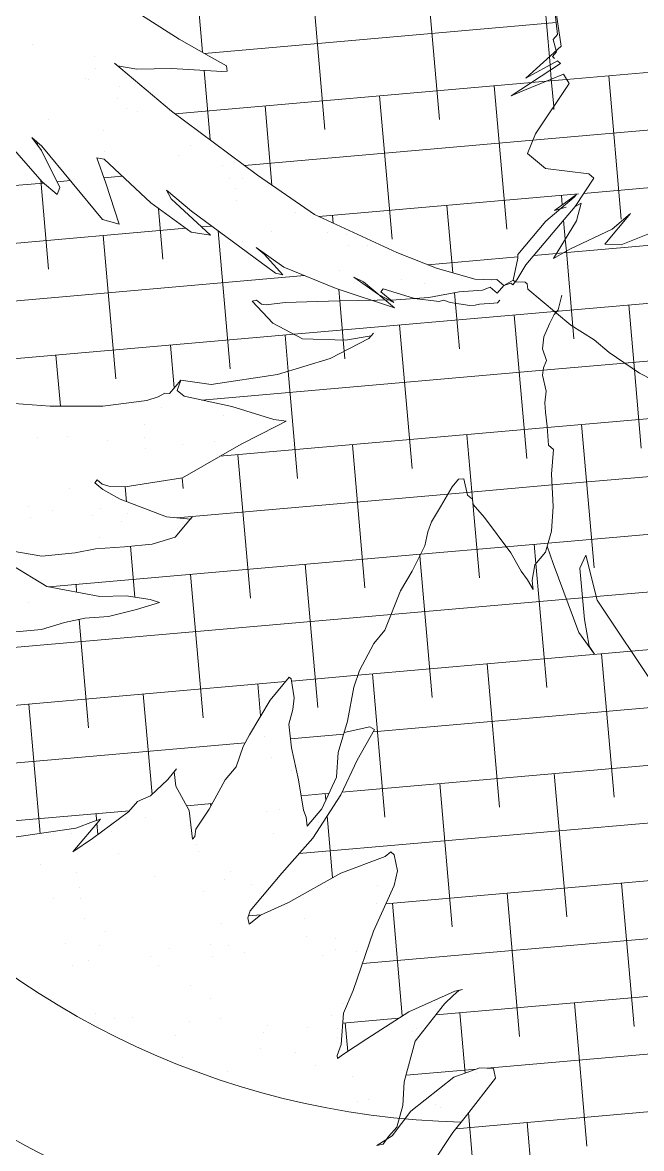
# Model space of a CAD drawing. Header units: millimetres. Extents: x 235.7 to 251.5, y 148.6 to 159.
# Drawn here: x 249.6566 to 249.7616, y 155.5818 to 155.7727 of the extents above; entities that cross this region are included whole.
import ezdxf

# ---------------------------------------------------------------- set-up
doc = ezdxf.new("R2010")
doc.units = ezdxf.units.MM
doc.layers.add('A-FURN', color=9, linetype='Continuous', lineweight=18)

msp = doc.modelspace()

# ---------------------------------------------------------------- linework, layer by layer
at = {"layer": 'A-FURN', "color": 252}
for p, q in [((249.72519, 155.78051), (249.72732, 155.75623)), ((249.70577, 155.77881), (249.70789, 155.75453)), ((249.68319, 155.76985), (249.67211, 155.77693)), ((249.68634, 155.77711), (249.68717, 155.76761)), ((249.74685, 155.77623), (249.74799, 155.76864)), ((249.74518, 155.77584), (249.74597, 155.76681)), ((249.74691, 155.77458), (249.74733, 155.7706)), ((249.74711, 155.77264), (249.68749, 155.76743)), ((249.74733, 155.7706), (249.74663, 155.76978)), ((249.65825, 155.76896), (249.65825, 155.76896)), ((249.68829, 155.76698), (249.68319, 155.76985)), ((249.74799, 155.76864), (249.74198, 155.7632)), ((249.74663, 155.76978), (249.74719, 155.76769)), ((249.82742, 155.76988), (249.74888, 155.76301)), ((249.66876, 155.76682), (249.66876, 155.76682)), ((249.69123, 155.76532), (249.68829, 155.76698)), ((249.74597, 155.76681), (249.74608, 155.76546)), ((249.74719, 155.76769), (249.7465, 155.76687)), ((249.7465, 155.76687), (249.74684, 155.76658)), ((249.74684, 155.76658), (249.7465, 155.76687)), ((249.66902, 155.76488), (249.66902, 155.76488)), ((249.6819, 155.75764), (249.67224, 155.76574)), ((249.67224, 155.76574), (249.67275, 155.76532)), ((249.67275, 155.76532), (249.67604, 155.76477)), ((249.67604, 155.76477), (249.68191, 155.76488)), ((249.68191, 155.76488), (249.68765, 155.7645)), ((249.69134, 155.76442), (249.69123, 155.76532)), ((249.74785, 155.76573), (249.7395, 155.76025)), ((249.74198, 155.7632), (249.74735, 155.76616)), ((249.74608, 155.76546), (249.74616, 155.76462)), ((249.74616, 155.76462), (249.74629, 155.76306)), ((249.74735, 155.76616), (249.74785, 155.76573)), ((249.66726, 155.76322), (249.66726, 155.76322)), ((249.66789, 155.76308), (249.66789, 155.76308)), ((249.68744, 155.76451), (249.68847, 155.75283)), ((249.68765, 155.7645), (249.69043, 155.76437)), ((249.69043, 155.76437), (249.69134, 155.76442)), ((249.74174, 155.76119), (249.74835, 155.76391)), ((249.74543, 155.76271), (249.74292, 155.76249)), ((249.74888, 155.76301), (249.74543, 155.76271)), ((249.74629, 155.76306), (249.7467, 155.75841)), ((249.74835, 155.76391), (249.7493, 155.7623)), ((249.75603, 155.76364), (249.75816, 155.73935)), ((249.64522, 155.76244), (249.65998, 155.74563)), ((249.67304, 155.76179), (249.67304, 155.76179)), ((249.74292, 155.76249), (249.68249, 155.7572)), ((249.73661, 155.76194), (249.73873, 155.73766)), ((249.7395, 155.76025), (249.74174, 155.76119)), ((249.7493, 155.7623), (249.74361, 155.75379)), ((249.67266, 155.75979), (249.67266, 155.75979)), ((249.71718, 155.76024), (249.7193, 155.73596)), ((249.67421, 155.75807), (249.67421, 155.75807)), ((249.67611, 155.75759), (249.67611, 155.75759)), ((249.69648, 155.74681), (249.6819, 155.75764)), ((249.69775, 155.75854), (249.69893, 155.74512)), ((249.7467, 155.75841), (249.74674, 155.75793)), ((249.66109, 155.75617), (249.66109, 155.75617)), ((249.78592, 155.75646), (249.74318, 155.75273)), ((249.65985, 155.75097), (249.65821, 155.75315)), ((249.65821, 155.75315), (249.65991, 155.75173)), ((249.67039, 155.75444), (249.67039, 155.75444)), ((249.74361, 155.75379), (249.74227, 155.75048)), ((249.6586, 155.75125), (249.6586, 155.75125)), ((249.65914, 155.75237), (249.65919, 155.75185)), ((249.65991, 155.75173), (249.67022, 155.73925)), ((249.68512, 155.75184), (249.68512, 155.75184)), ((249.74318, 155.75273), (249.69428, 155.74845)), ((249.66298, 155.74472), (249.65985, 155.75097)), ((249.67078, 155.74542), (249.66922, 155.74975)), ((249.66922, 155.74975), (249.67046, 155.74952)), ((249.67045, 155.75073), (249.67045, 155.75073)), ((249.67046, 155.74952), (249.67836, 155.74208)), ((249.68311, 155.75018), (249.68311, 155.75018)), ((249.74227, 155.75048), (249.74532, 155.74792)), ((249.69052, 155.74841), (249.69052, 155.74841)), ((249.74532, 155.74792), (249.75264, 155.74701)), ((249.66017, 155.74546), (249.60471, 155.74061)), ((249.65971, 155.74594), (249.66103, 155.73086)), ((249.65998, 155.74563), (249.66252, 155.74349)), ((249.66475, 155.74586), (249.6625, 155.74567)), ((249.67353, 155.74663), (249.67044, 155.74636)), ((249.69168, 155.74621), (249.69168, 155.74621)), ((249.69397, 155.74621), (249.69397, 155.74621)), ((249.70615, 155.74011), (249.69648, 155.74681)), ((249.75349, 155.7463), (249.75033, 155.7415)), ((249.77611, 155.74582), (249.75177, 155.74369)), ((249.75264, 155.74701), (249.75349, 155.7463)), ((249.66252, 155.74349), (249.66298, 155.74472)), ((249.67304, 155.73849), (249.67078, 155.74542)), ((249.68184, 155.74279), (249.68105, 155.74425)), ((249.68105, 155.74425), (249.68529, 155.7407)), ((249.69275, 155.74461), (249.69275, 155.74461)), ((249.75092, 155.74362), (249.7069, 155.73976)), ((249.67836, 155.74208), (249.6852, 155.73715)), ((249.68849, 155.7366), (249.68184, 155.74279)), ((249.69285, 155.74249), (249.69285, 155.74249)), ((249.72859, 155.74166), (249.72959, 155.73024)), ((249.75018, 155.74304), (249.74536, 155.73902)), ((249.74685, 155.7408), (249.75057, 155.74351)), ((249.74802, 155.74336), (249.74816, 155.74175)), ((249.75057, 155.74351), (249.75018, 155.74304)), ((249.75136, 155.74205), (249.75033, 155.7415)), ((249.75059, 155.73907), (249.75136, 155.74205)), ((249.6797, 155.74111), (249.68045, 155.73256)), ((249.68529, 155.7407), (249.69953, 155.73016)), ((249.70299, 155.74047), (249.70299, 155.74047)), ((249.72008, 155.73366), (249.70615, 155.74011)), ((249.70917, 155.73996), (249.70928, 155.73866)), ((249.75033, 155.7415), (249.742, 155.73158)), ((249.74879, 155.74139), (249.74685, 155.7408)), ((249.74819, 155.74138), (249.74821, 155.74121)), ((249.75534, 155.73509), (249.7597, 155.74029)), ((249.7597, 155.74029), (249.75661, 155.73764)), ((249.67022, 155.73925), (249.67304, 155.73849)), ((249.6887, 155.73817), (249.68697, 155.73802)), ((249.74536, 155.73902), (249.7406, 155.73335)), ((249.74668, 155.73268), (249.75059, 155.73907)), ((249.80626, 155.73867), (249.74831, 155.7336)), ((249.74838, 155.73918), (249.74867, 155.73593)), ((249.76593, 155.73808), (249.75812, 155.73496)), ((249.68432, 155.73779), (249.60694, 155.73102)), ((249.67031, 155.73656), (249.67244, 155.71228)), ((249.6852, 155.73715), (249.68849, 155.7366)), ((249.68707, 155.73777), (249.68707, 155.73777)), ((249.68982, 155.73735), (249.69186, 155.71398)), ((249.69892, 155.73726), (249.69892, 155.73726)), ((249.70838, 155.73703), (249.70838, 155.73703)), ((249.71158, 155.7367), (249.71158, 155.7367)), ((249.8965, 155.73678), (249.74685, 155.72368)), ((249.74867, 155.73593), (249.74885, 155.7339)), ((249.75661, 155.73764), (249.74941, 155.73422)), ((249.69395, 155.73549), (249.69395, 155.73549)), ((249.69762, 155.73338), (249.69626, 155.73451)), ((249.69626, 155.73451), (249.70096, 155.73117)), ((249.71183, 155.73483), (249.71183, 155.73483)), ((249.71511, 155.73479), (249.71511, 155.73479)), ((249.74941, 155.73422), (249.74668, 155.73268)), ((249.75812, 155.73496), (249.75534, 155.73509)), ((249.70078, 155.72992), (249.69762, 155.73338)), ((249.72682, 155.73103), (249.72008, 155.73366)), ((249.74063, 155.73293), (249.72537, 155.73159)), ((249.74064, 155.73271), (249.73982, 155.72898)), ((249.7406, 155.73335), (249.74064, 155.73271)), ((249.74718, 155.7335), (249.74333, 155.73316)), ((249.74831, 155.7336), (249.74718, 155.7335)), ((249.74885, 155.7339), (249.74996, 155.72114)), ((249.70096, 155.73117), (249.70979, 155.72759)), ((249.71031, 155.73063), (249.71031, 155.73063)), ((249.73334, 155.72917), (249.72682, 155.73103)), ((249.742, 155.73158), (249.74045, 155.72905)), ((249.70444, 155.72976), (249.6288, 155.72314)), ((249.69953, 155.73016), (249.70078, 155.72992)), ((249.71282, 155.72948), (249.71701, 155.72657)), ((249.71447, 155.7287), (249.71282, 155.72948)), ((249.71972, 155.72429), (249.71447, 155.7287)), ((249.72085, 155.72909), (249.72085, 155.72909)), ((249.72473, 155.72844), (249.72473, 155.72844)), ((249.73613, 155.72905), (249.73334, 155.72917)), ((249.73703, 155.7291), (249.73613, 155.72905)), ((249.73822, 155.7281), (249.73703, 155.7291)), ((249.73822, 155.7281), (249.73982, 155.72898)), ((249.73942, 155.7285), (249.73822, 155.7281)), ((249.73976, 155.72822), (249.73942, 155.7285)), ((249.74045, 155.72905), (249.73976, 155.72822)), ((249.73982, 155.72898), (249.74016, 155.72869)), ((249.74016, 155.72869), (249.74187, 155.72867)), ((249.74187, 155.72867), (249.74221, 155.72838)), ((249.74221, 155.72838), (249.74232, 155.72748)), ((249.70979, 155.72759), (249.71972, 155.72429)), ((249.71026, 155.72743), (249.71043, 155.72551)), ((249.71701, 155.72657), (249.71961, 155.72519)), ((249.71741, 155.72704), (249.71781, 155.72751)), ((249.71961, 155.72519), (249.71741, 155.72704)), ((249.71781, 155.72751), (249.72309, 155.7259)), ((249.72554, 155.72606), (249.73065, 155.727)), ((249.72989, 155.72686), (249.73072, 155.71738)), ((249.73065, 155.727), (249.73464, 155.72728)), ((249.73464, 155.72728), (249.73594, 155.7278)), ((249.73594, 155.7278), (249.73713, 155.7268)), ((249.73713, 155.7268), (249.73822, 155.7281)), ((249.74232, 155.72748), (249.7496, 155.72137)), ((249.7481, 155.72646), (249.74746, 155.72398)), ((249.69557, 155.72543), (249.6963, 155.72562)), ((249.69907, 155.72169), (249.69557, 155.72543)), ((249.6963, 155.72562), (249.69715, 155.72491)), ((249.69715, 155.72491), (249.69796, 155.72484)), ((249.69796, 155.72484), (249.70114, 155.72519)), ((249.70114, 155.72519), (249.71035, 155.72551)), ((249.71035, 155.72551), (249.72001, 155.72566)), ((249.71043, 155.72551), (249.71102, 155.71883)), ((249.71632, 155.72566), (249.71632, 155.72566)), ((249.72001, 155.72566), (249.72554, 155.72606)), ((249.72309, 155.7259), (249.72729, 155.72539)), ((249.72729, 155.72539), (249.72802, 155.72558)), ((249.72802, 155.72558), (249.72917, 155.72523)), ((249.72917, 155.72523), (249.73246, 155.72468)), ((249.73246, 155.72468), (249.73336, 155.72473)), ((249.73336, 155.72473), (249.7341, 155.72491)), ((249.7341, 155.72491), (249.73655, 155.72508)), ((249.73655, 155.72508), (249.73718, 155.72515)), ((249.73718, 155.72515), (249.73758, 155.72562)), ((249.8887, 155.72631), (249.75872, 155.71494)), ((249.75943, 155.72479), (249.76039, 155.7138)), ((249.74685, 155.72368), (249.70267, 155.71982)), ((249.74, 155.72309), (249.74213, 155.6988)), ((249.74676, 155.72315), (249.74601, 155.72157)), ((249.74746, 155.72398), (249.74676, 155.72315)), ((249.70409, 155.71908), (249.69907, 155.72169)), ((249.72058, 155.72139), (249.7227, 155.6971)), ((249.74601, 155.72157), (249.74503, 155.71937)), ((249.7496, 155.72137), (249.75355, 155.71886)), ((249.74996, 155.72114), (249.75014, 155.71908)), ((249.70267, 155.71982), (249.63384, 155.7138)), ((249.70115, 155.71969), (249.70169, 155.71355)), ((249.71137, 155.71881), (249.70409, 155.71908)), ((249.7088, 155.71574), (249.71536, 155.71909)), ((249.71102, 155.71883), (249.71118, 155.71696)), ((249.71576, 155.71956), (249.71137, 155.71881)), ((249.71536, 155.71909), (249.71615, 155.72004)), ((249.71615, 155.72004), (249.71576, 155.71956)), ((249.74503, 155.71937), (249.74479, 155.71736)), ((249.75355, 155.71886), (249.75609, 155.71673)), ((249.68173, 155.71799), (249.68236, 155.71073)), ((249.71118, 155.71696), (249.71129, 155.71568)), ((249.74479, 155.71736), (249.74545, 155.71539)), ((249.6623, 155.71629), (249.66306, 155.70765)), ((249.69984, 155.71298), (249.7088, 155.71574)), ((249.75872, 155.71494), (249.74493, 155.71373)), ((249.74545, 155.71539), (249.74499, 155.71416)), ((249.75609, 155.71673), (249.76123, 155.71322)), ((249.74493, 155.71373), (249.68706, 155.70867)), ((249.70169, 155.71355), (249.70328, 155.6954)), ((249.74499, 155.71416), (249.74481, 155.71291)), ((249.76039, 155.7138), (249.76155, 155.7005)), ((249.76123, 155.71322), (249.76791, 155.70983)), ((249.68346, 155.71203), (249.68157, 155.70979)), ((249.68288, 155.71031), (249.68346, 155.71203)), ((249.68346, 155.71203), (249.68426, 155.71196)), ((249.68426, 155.71196), (249.68863, 155.71132)), ((249.68863, 155.71132), (249.69984, 155.71298)), ((249.74481, 155.71291), (249.74541, 155.71019)), ((249.67964, 155.7092), (249.6777, 155.70861)), ((249.68077, 155.70986), (249.67964, 155.7092)), ((249.68157, 155.70979), (249.68077, 155.70986)), ((249.68406, 155.70931), (249.68288, 155.71031)), ((249.69213, 155.70757), (249.68406, 155.70931)), ((249.74541, 155.71019), (249.74517, 155.70818)), ((249.66131, 155.70766), (249.6537, 155.70821)), ((249.67023, 155.70762), (249.66131, 155.70766)), ((249.6777, 155.70861), (249.67023, 155.70762)), ((249.67622, 155.70819), (249.67622, 155.70819)), ((249.68025, 155.70747), (249.68025, 155.70747)), ((249.69926, 155.70541), (249.69213, 155.70757)), ((249.74517, 155.70818), (249.74532, 155.70664)), ((249.69063, 155.706), (249.69063, 155.706)), ((249.70131, 155.7051), (249.69926, 155.70541)), ((249.74532, 155.70664), (249.74558, 155.7042)), ((249.77648, 155.7067), (249.7456, 155.704)), ((249.67739, 155.70447), (249.67739, 155.70447)), ((249.7456, 155.704), (249.69011, 155.69915)), ((249.69372, 155.70121), (249.69971, 155.70423)), ((249.69971, 155.70423), (249.70131, 155.7051)), ((249.74558, 155.7042), (249.74579, 155.70101)), ((249.75142, 155.70451), (249.75354, 155.68023)), ((249.65922, 155.70229), (249.65922, 155.70229)), ((249.66427, 155.70257), (249.66427, 155.70257)), ((249.67107, 155.70177), (249.67107, 155.70177)), ((249.67725, 155.70232), (249.67725, 155.70232)), ((249.68926, 155.70173), (249.68926, 155.70173)), ((249.73199, 155.70281), (249.733, 155.69125)), ((249.67751, 155.70039), (249.67751, 155.70039)), ((249.68373, 155.70122), (249.68373, 155.70122)), ((249.68373, 155.6955), (249.69372, 155.70121)), ((249.71257, 155.70111), (249.71469, 155.67683)), ((249.74579, 155.70101), (249.74664, 155.7003)), ((249.74664, 155.7003), (249.74632, 155.69613)), ((249.69314, 155.69941), (249.69526, 155.67513)), ((249.79819, 155.69881), (249.74642, 155.69429)), ((249.74632, 155.69613), (249.74662, 155.69065)), ((249.66888, 155.69466), (249.66928, 155.69513)), ((249.67024, 155.69352), (249.66888, 155.69466)), ((249.66928, 155.69513), (249.67013, 155.69442)), ((249.67013, 155.69442), (249.67127, 155.69407)), ((249.67127, 155.69407), (249.67405, 155.69395)), ((249.67404, 155.69395), (249.67426, 155.69145)), ((249.67405, 155.69395), (249.68373, 155.6955)), ((249.6837, 155.69549), (249.68385, 155.6937)), ((249.72948, 155.69395), (249.72751, 155.69057)), ((249.73057, 155.69525), (249.72948, 155.69395)), ((249.73148, 155.6953), (249.73057, 155.69525)), ((249.73208, 155.69258), (249.73148, 155.6953)), ((249.74642, 155.69429), (249.73198, 155.69302)), ((249.66453, 155.69374), (249.66453, 155.69374)), ((249.67317, 155.69186), (249.67024, 155.69352)), ((249.72877, 155.69274), (249.6828, 155.68872)), ((249.73198, 155.69302), (249.72877, 155.69274)), ((249.73293, 155.69187), (249.73208, 155.69258)), ((249.65772, 155.69065), (249.65772, 155.69065)), ((249.66993, 155.6903), (249.66993, 155.6903)), ((249.68106, 155.68887), (249.67317, 155.69186)), ((249.72751, 155.69057), (249.72596, 155.68804)), ((249.73304, 155.69097), (249.73293, 155.69187)), ((249.733, 155.69125), (249.73412, 155.67853)), ((249.73494, 155.68877), (249.73304, 155.69097)), ((249.81921, 155.69087), (249.74574, 155.68444)), ((249.74662, 155.69065), (249.7463, 155.68648)), ((249.65797, 155.68872), (249.65797, 155.68872)), ((249.66178, 155.68994), (249.66178, 155.68994)), ((249.66849, 155.68918), (249.66849, 155.68918)), ((249.67445, 155.68939), (249.67445, 155.68939)), ((249.68509, 155.68852), (249.68106, 155.68887)), ((249.68251, 155.68544), (249.68538, 155.68887)), ((249.68538, 155.68887), (249.68509, 155.68852)), ((249.73944, 155.68278), (249.73494, 155.68877)), ((249.67338, 155.6881), (249.67338, 155.6881)), ((249.6829, 155.68699), (249.6829, 155.68699)), ((249.72538, 155.68632), (249.72484, 155.68395)), ((249.72596, 155.68804), (249.72538, 155.68632)), ((249.7463, 155.68648), (249.74531, 155.68289)), ((249.66966, 155.68546), (249.66966, 155.68546)), ((249.67863, 155.68426), (249.68251, 155.68544)), ((249.74574, 155.68444), (249.73866, 155.68382)), ((249.65333, 155.68335), (249.65991, 155.68225)), ((249.65991, 155.68225), (249.66554, 155.68277)), ((249.72414, 155.68255), (249.6611, 155.67703)), ((249.66554, 155.68277), (249.66902, 155.68347)), ((249.66902, 155.68347), (249.67391, 155.6838)), ((249.67391, 155.6838), (249.67863, 155.68426)), ((249.67492, 155.6839), (249.67568, 155.67529)), ((249.72484, 155.68395), (249.72271, 155.6797)), ((249.72398, 155.68253), (249.724, 155.68227)), ((249.73866, 155.68382), (249.72414, 155.68255)), ((249.74119, 155.6797), (249.73944, 155.68278)), ((249.7434, 155.68423), (249.74369, 155.68096)), ((249.74531, 155.68289), (249.74352, 155.68076)), ((249.74559, 155.68392), (249.7466, 155.68099)), ((249.66078, 155.67709), (249.65484, 155.68067)), ((249.70455, 155.68084), (249.70668, 155.65655)), ((249.724, 155.68227), (249.7261, 155.65825)), ((249.74352, 155.68076), (249.74305, 155.67814)), ((249.74369, 155.68096), (249.74553, 155.65995)), ((249.7466, 155.68099), (249.75094, 155.6693)), ((249.75114, 155.68021), (249.75212, 155.68241)), ((249.75212, 155.68241), (249.75406, 155.67474)), ((249.82931, 155.68196), (249.7539, 155.67537)), ((249.68513, 155.67914), (249.68725, 155.65485)), ((249.72271, 155.6797), (249.72074, 155.67632)), ((249.74225, 155.67821), (249.74119, 155.6797)), ((249.75192, 155.6715), (249.75114, 155.68021)), ((249.66975, 155.6754), (249.66078, 155.67709)), ((249.6657, 155.67744), (249.66581, 155.67615)), ((249.7432, 155.6766), (249.74225, 155.67821)), ((249.74305, 155.67814), (249.74309, 155.6775)), ((249.74309, 155.6775), (249.7432, 155.6766)), ((249.67418, 155.67552), (249.66975, 155.6754)), ((249.67828, 155.6749), (249.67418, 155.67552)), ((249.67986, 155.67437), (249.67828, 155.6749)), ((249.72074, 155.67632), (249.71807, 155.6697)), ((249.74885, 155.67492), (249.71913, 155.67232)), ((249.75159, 155.67516), (249.74885, 155.67492)), ((249.7539, 155.67537), (249.75159, 155.67516)), ((249.65767, 155.67437), (249.65767, 155.67437)), ((249.6712, 155.67197), (249.67598, 155.6732)), ((249.67598, 155.6732), (249.67986, 155.67437)), ((249.75406, 155.67474), (249.76417, 155.65961)), ((249.83896, 155.67302), (249.75983, 155.6661)), ((249.71913, 155.67232), (249.64465, 155.66581)), ((249.66374, 155.67099), (249.66722, 155.67169)), ((249.66622, 155.67149), (249.66782, 155.65315)), ((249.66722, 155.67169), (249.6712, 155.67197)), ((249.75274, 155.66698), (249.75192, 155.6715)), ((249.65424, 155.66929), (249.65986, 155.66981)), ((249.65986, 155.66981), (249.66374, 155.67099)), ((249.66076, 155.67017), (249.66076, 155.67017)), ((249.66306, 155.67094), (249.66306, 155.67094)), ((249.71807, 155.6697), (249.71619, 155.66745)), ((249.75094, 155.6693), (249.75363, 155.66563)), ((249.71619, 155.66745), (249.71376, 155.66284)), ((249.75983, 155.6661), (249.7135, 155.66204)), ((249.75363, 155.66563), (249.75274, 155.66698)), ((249.75482, 155.66566), (249.75694, 155.64138)), ((249.73539, 155.66396), (249.73751, 155.63968)), ((249.70187, 155.66174), (249.6986, 155.65784)), ((249.70221, 155.66146), (249.70187, 155.66174)), ((249.7135, 155.66204), (249.70227, 155.66106)), ((249.71376, 155.66284), (249.71283, 155.66)), ((249.71596, 155.66226), (249.71809, 155.63798)), ((249.70123, 155.66097), (249.64042, 155.65565)), ((249.69654, 155.66056), (249.69701, 155.65517)), ((249.70269, 155.65824), (249.70221, 155.66146)), ((249.71283, 155.66), (249.71176, 155.65426)), ((249.67711, 155.65886), (249.6786, 155.64186)), ((249.6986, 155.65784), (249.69509, 155.65193)), ((249.70244, 155.65623), (249.70269, 155.65824)), ((249.65769, 155.65716), (249.65961, 155.63524)), ((249.7018, 155.65375), (249.70244, 155.65623)), ((249.76654, 155.6569), (249.71608, 155.65248)), ((249.71176, 155.65426), (249.71018, 155.64893)), ((249.70222, 155.64977), (249.7018, 155.65375)), ((249.7111, 155.65205), (249.70207, 155.65126)), ((249.7155, 155.65331), (249.71119, 155.65236)), ((249.71337, 155.64763), (249.71629, 155.65285)), ((249.71629, 155.65285), (249.7155, 155.65331)), ((249.69436, 155.65058), (249.61041, 155.64324)), ((249.69509, 155.65193), (249.69404, 155.64999)), ((249.6976, 155.65167), (249.6976, 155.65167)), ((249.69404, 155.64999), (249.69287, 155.64654)), ((249.69879, 155.64818), (249.69879, 155.64818)), ((249.70343, 155.64433), (249.70222, 155.64977)), ((249.71018, 155.64893), (249.70986, 155.64477)), ((249.69287, 155.64654), (249.69099, 155.6443)), ((249.71058, 155.64179), (249.71337, 155.64763)), ((249.77513, 155.64786), (249.71079, 155.64223)), ((249.68126, 155.6444), (249.67835, 155.64161)), ((249.68275, 155.64617), (249.68126, 155.6444)), ((249.68235, 155.6457), (249.68275, 155.64617)), ((249.68262, 155.64326), (249.68235, 155.6457)), ((249.70224, 155.64598), (249.70224, 155.64598)), ((249.70429, 155.63917), (249.70343, 155.64433)), ((249.70986, 155.64477), (249.70738, 155.6394)), ((249.7468, 155.64538), (249.74893, 155.6211)), ((249.68491, 155.63912), (249.68262, 155.64326)), ((249.69099, 155.6443), (249.68994, 155.64236)), ((249.72738, 155.64368), (249.7295, 155.6194)), ((249.67611, 155.64067), (249.67462, 155.6389)), ((249.67835, 155.64161), (249.67611, 155.64067)), ((249.68994, 155.64236), (249.68827, 155.63933)), ((249.7086, 155.64204), (249.70388, 155.64163)), ((249.70587, 155.63443), (249.71058, 155.64179)), ((249.70795, 155.64198), (249.70805, 155.64086)), ((249.67478, 155.63908), (249.63805, 155.63587)), ((249.67462, 155.6389), (249.66851, 155.63436)), ((249.6691, 155.63858), (249.6692, 155.63746)), ((249.68881, 155.64031), (249.68447, 155.63993)), ((249.68544, 155.63425), (249.68491, 155.63912)), ((249.68827, 155.63933), (249.68603, 155.63597)), ((249.68853, 155.64028), (249.68856, 155.63987)), ((249.69803, 155.63901), (249.69803, 155.63901)), ((249.70016, 155.63933), (249.70016, 155.63933)), ((249.70474, 155.63799), (249.70429, 155.63917)), ((249.70738, 155.6394), (249.7049, 155.63645)), ((249.66518, 155.63212), (249.66984, 155.63767)), ((249.66864, 155.63727), (249.66567, 155.63614)), ((249.66984, 155.63767), (249.66864, 155.63727)), ((249.66924, 155.63696), (249.66941, 155.63503)), ((249.67751, 155.63799), (249.67751, 155.63799)), ((249.7772, 155.63825), (249.70354, 155.63181)), ((249.7049, 155.63645), (249.70474, 155.63799)), ((249.7069, 155.63712), (249.7069, 155.63712)), ((249.70828, 155.6382), (249.7092, 155.62775)), ((249.66567, 155.63614), (249.65446, 155.63447)), ((249.66501, 155.63528), (249.66501, 155.63528)), ((249.67167, 155.63557), (249.67167, 155.63557)), ((249.68603, 155.63597), (249.68584, 155.63472)), ((249.69921, 155.63529), (249.69921, 155.63529)), ((249.66851, 155.63436), (249.66518, 155.63212)), ((249.68584, 155.63472), (249.68544, 155.63425)), ((249.68608, 155.63338), (249.68608, 155.63338)), ((249.70061, 155.62853), (249.70587, 155.63443)), ((249.67284, 155.63185), (249.67284, 155.63185)), ((249.68653, 155.63225), (249.68653, 155.63225)), ((249.71812, 155.6313), (249.71058, 155.62852)), ((249.71906, 155.63214), (249.71812, 155.6313)), ((249.71963, 155.63163), (249.71906, 155.63214)), ((249.72023, 155.62892), (249.71963, 155.63163)), ((249.65972, 155.62995), (249.65972, 155.62995)), ((249.78476, 155.62913), (249.71824, 155.62331)), ((249.66578, 155.62859), (249.66578, 155.62859)), ((249.67903, 155.62802), (249.67903, 155.62802)), ((249.69087, 155.6275), (249.69087, 155.6275)), ((249.69192, 155.62881), (249.69192, 155.62881)), ((249.69524, 155.62212), (249.70061, 155.62853)), ((249.71058, 155.62852), (249.70171, 155.62356)), ((249.71965, 155.62642), (249.72023, 155.62892)), ((249.66621, 155.62615), (249.66621, 155.62615)), ((249.68737, 155.62545), (249.68737, 155.62545)), ((249.69538, 155.62661), (249.69538, 155.62661)), ((249.70836, 155.62606), (249.70836, 155.62606)), ((249.71615, 155.6187), (249.71965, 155.62642)), ((249.71678, 155.62637), (249.71678, 155.62637)), ((249.75822, 155.62681), (249.76034, 155.60252)), ((249.6618, 155.62426), (249.6618, 155.62426)), ((249.66647, 155.62422), (249.66647, 155.62422)), ((249.70171, 155.62356), (249.69698, 155.6214)), ((249.71667, 155.62343), (249.71667, 155.62343)), ((249.71936, 155.62341), (249.72103, 155.60431)), ((249.73879, 155.62511), (249.74091, 155.60082)), ((249.69482, 155.62092), (249.69524, 155.62212)), ((249.69711, 155.62146), (249.69494, 155.62127)), ((249.6672, 155.62082), (249.6672, 155.62082)), ((249.6903, 155.61999), (249.6903, 155.61999)), ((249.69506, 155.61987), (249.69482, 155.62092)), ((249.69698, 155.6214), (249.69506, 155.61987)), ((249.70439, 155.62087), (249.70439, 155.62087)), ((249.67065, 155.61862), (249.67065, 155.61862)), ((249.70472, 155.6178), (249.70472, 155.6178)), ((249.71272, 155.60862), (249.71615, 155.6187)), ((249.77393, 155.61839), (249.71427, 155.61317)), ((249.66394, 155.61656), (249.66394, 155.61656)), ((249.66974, 155.61619), (249.66974, 155.61619)), ((249.68857, 155.61633), (249.68857, 155.61633)), ((249.69148, 155.61627), (249.69148, 155.61627)), ((249.70978, 155.61743), (249.70978, 155.61743)), ((249.66784, 155.61378), (249.66784, 155.61378)), ((249.67835, 155.61437), (249.67835, 155.61437)), ((249.68159, 155.61567), (249.68159, 155.61567)), ((249.68883, 155.61439), (249.68883, 155.61439)), ((249.69425, 155.61512), (249.69425, 155.61512)), ((249.7075, 155.61454), (249.7075, 155.61454)), ((249.70973, 155.61562), (249.70973, 155.61562)), ((249.71324, 155.61523), (249.71324, 155.61523)), ((249.66511, 155.61284), (249.66511, 155.61284)), ((249.67966, 155.61288), (249.67966, 155.61288)), ((249.68506, 155.60944), (249.68506, 155.60944)), ((249.71108, 155.60478), (249.71272, 155.60862)), ((249.72996, 155.60848), (249.72213, 155.60501)), ((249.78398, 155.60949), (249.7267, 155.60448)), ((249.72966, 155.60779), (249.73061, 155.60863)), ((249.73126, 155.60877), (249.72996, 155.60848)), ((249.73061, 155.60863), (249.73126, 155.60877)), ((249.68851, 155.60724), (249.68851, 155.60724)), ((249.71094, 155.6065), (249.71094, 155.6065)), ((249.72323, 155.60004), (249.72817, 155.60635)), ((249.72817, 155.60635), (249.72966, 155.60779)), ((249.7502, 155.60653), (249.75233, 155.58225)), ((249.66904, 155.60465), (249.66904, 155.60465)), ((249.70894, 155.60441), (249.70894, 155.60441)), ((249.71067, 155.59947), (249.71108, 155.60478)), ((249.72213, 155.60501), (249.71499, 155.60043)), ((249.72764, 155.60605), (249.72764, 155.60605)), ((249.73078, 155.60483), (249.73167, 155.5946)), ((249.6693, 155.60272), (249.6693, 155.60272)), ((249.6723, 155.60384), (249.6723, 155.60384)), ((249.67535, 155.60408), (249.67535, 155.60408)), ((249.68497, 155.60329), (249.68497, 155.60329)), ((249.6902, 155.60395), (249.6902, 155.60395)), ((249.69821, 155.60271), (249.69821, 155.60271)), ((249.70488, 155.60242), (249.70488, 155.60242)), ((249.72044, 155.60393), (249.71095, 155.6031)), ((249.71135, 155.60313), (249.71177, 155.5983)), ((249.68257, 155.60098), (249.68257, 155.60098)), ((249.69752, 155.6015), (249.69752, 155.6015)), ((249.71006, 155.60219), (249.71006, 155.60219)), ((249.71011, 155.60069), (249.71011, 155.60069)), ((249.71499, 155.60043), (249.71104, 155.59781)), ((249.72272, 155.60164), (249.72272, 155.60164)), ((249.72335, 155.60222), (249.72335, 155.60222)), ((249.69699, 155.59879), (249.69699, 155.59879)), ((249.70996, 155.59758), (249.71067, 155.59947)), ((249.72136, 155.59315), (249.72323, 155.60004)), ((249.77516, 155.59893), (249.73543, 155.59545)), ((249.68375, 155.59726), (249.68375, 155.59726)), ((249.70292, 155.59806), (249.70292, 155.59806)), ((249.71006, 155.59712), (249.70996, 155.59758)), ((249.71104, 155.59781), (249.71006, 155.59712)), ((249.6914, 155.59483), (249.6914, 155.59483)), ((249.70637, 155.59586), (249.70637, 155.59586)), ((249.73357, 155.59529), (249.72166, 155.59425)), ((249.73419, 155.59552), (249.72979, 155.59391)), ((249.73355, 155.59474), (249.73355, 155.59474)), ((249.73649, 155.59539), (249.73419, 155.59552)), ((249.73685, 155.59374), (249.73649, 155.59539)), ((249.71256, 155.59412), (249.71256, 155.59412)), ((249.72111, 155.58914), (249.72136, 155.59315)), ((249.72979, 155.59391), (249.72246, 155.58818)), ((249.73191, 155.58743), (249.73685, 155.59374)), ((249.70077, 155.59036), (249.70077, 155.59036)), ((249.71344, 155.58981), (249.71344, 155.58981)), ((249.71538, 155.59012), (249.71538, 155.59012)), ((249.72012, 155.58545), (249.72111, 155.58914)), ((249.72668, 155.58923), (249.72668, 155.58923)), ((249.7827, 155.5898), (249.73013, 155.5852)), ((249.72246, 155.58818), (249.71931, 155.584)), ((249.72757, 155.58883), (249.72757, 155.58883)), ((249.7296, 155.58455), (249.73191, 155.58743)), ((249.73226, 155.58787), (249.7329, 155.58055)), ((249.71866, 155.58386), (249.72012, 155.58545)), ((249.74219, 155.58626), (249.74431, 155.56197)), ((249.71931, 155.584), (249.71673, 155.58233)), ((249.71781, 155.58257), (249.71866, 155.58386)), ((249.72604, 155.57918), (249.7296, 155.58455)), ((249.71673, 155.58233), (249.71781, 155.58257))]:
    msp.add_line(p, q, dxfattribs=at)
for radius, start, end in [(0.16202, 166.1893, 271.1448), (0.13862, 218.572, 268.7307)]:
    msp.add_arc((249.7341, 155.72491), radius, start, end, dxfattribs=at)

doc.saveas('drawing.dxf')
